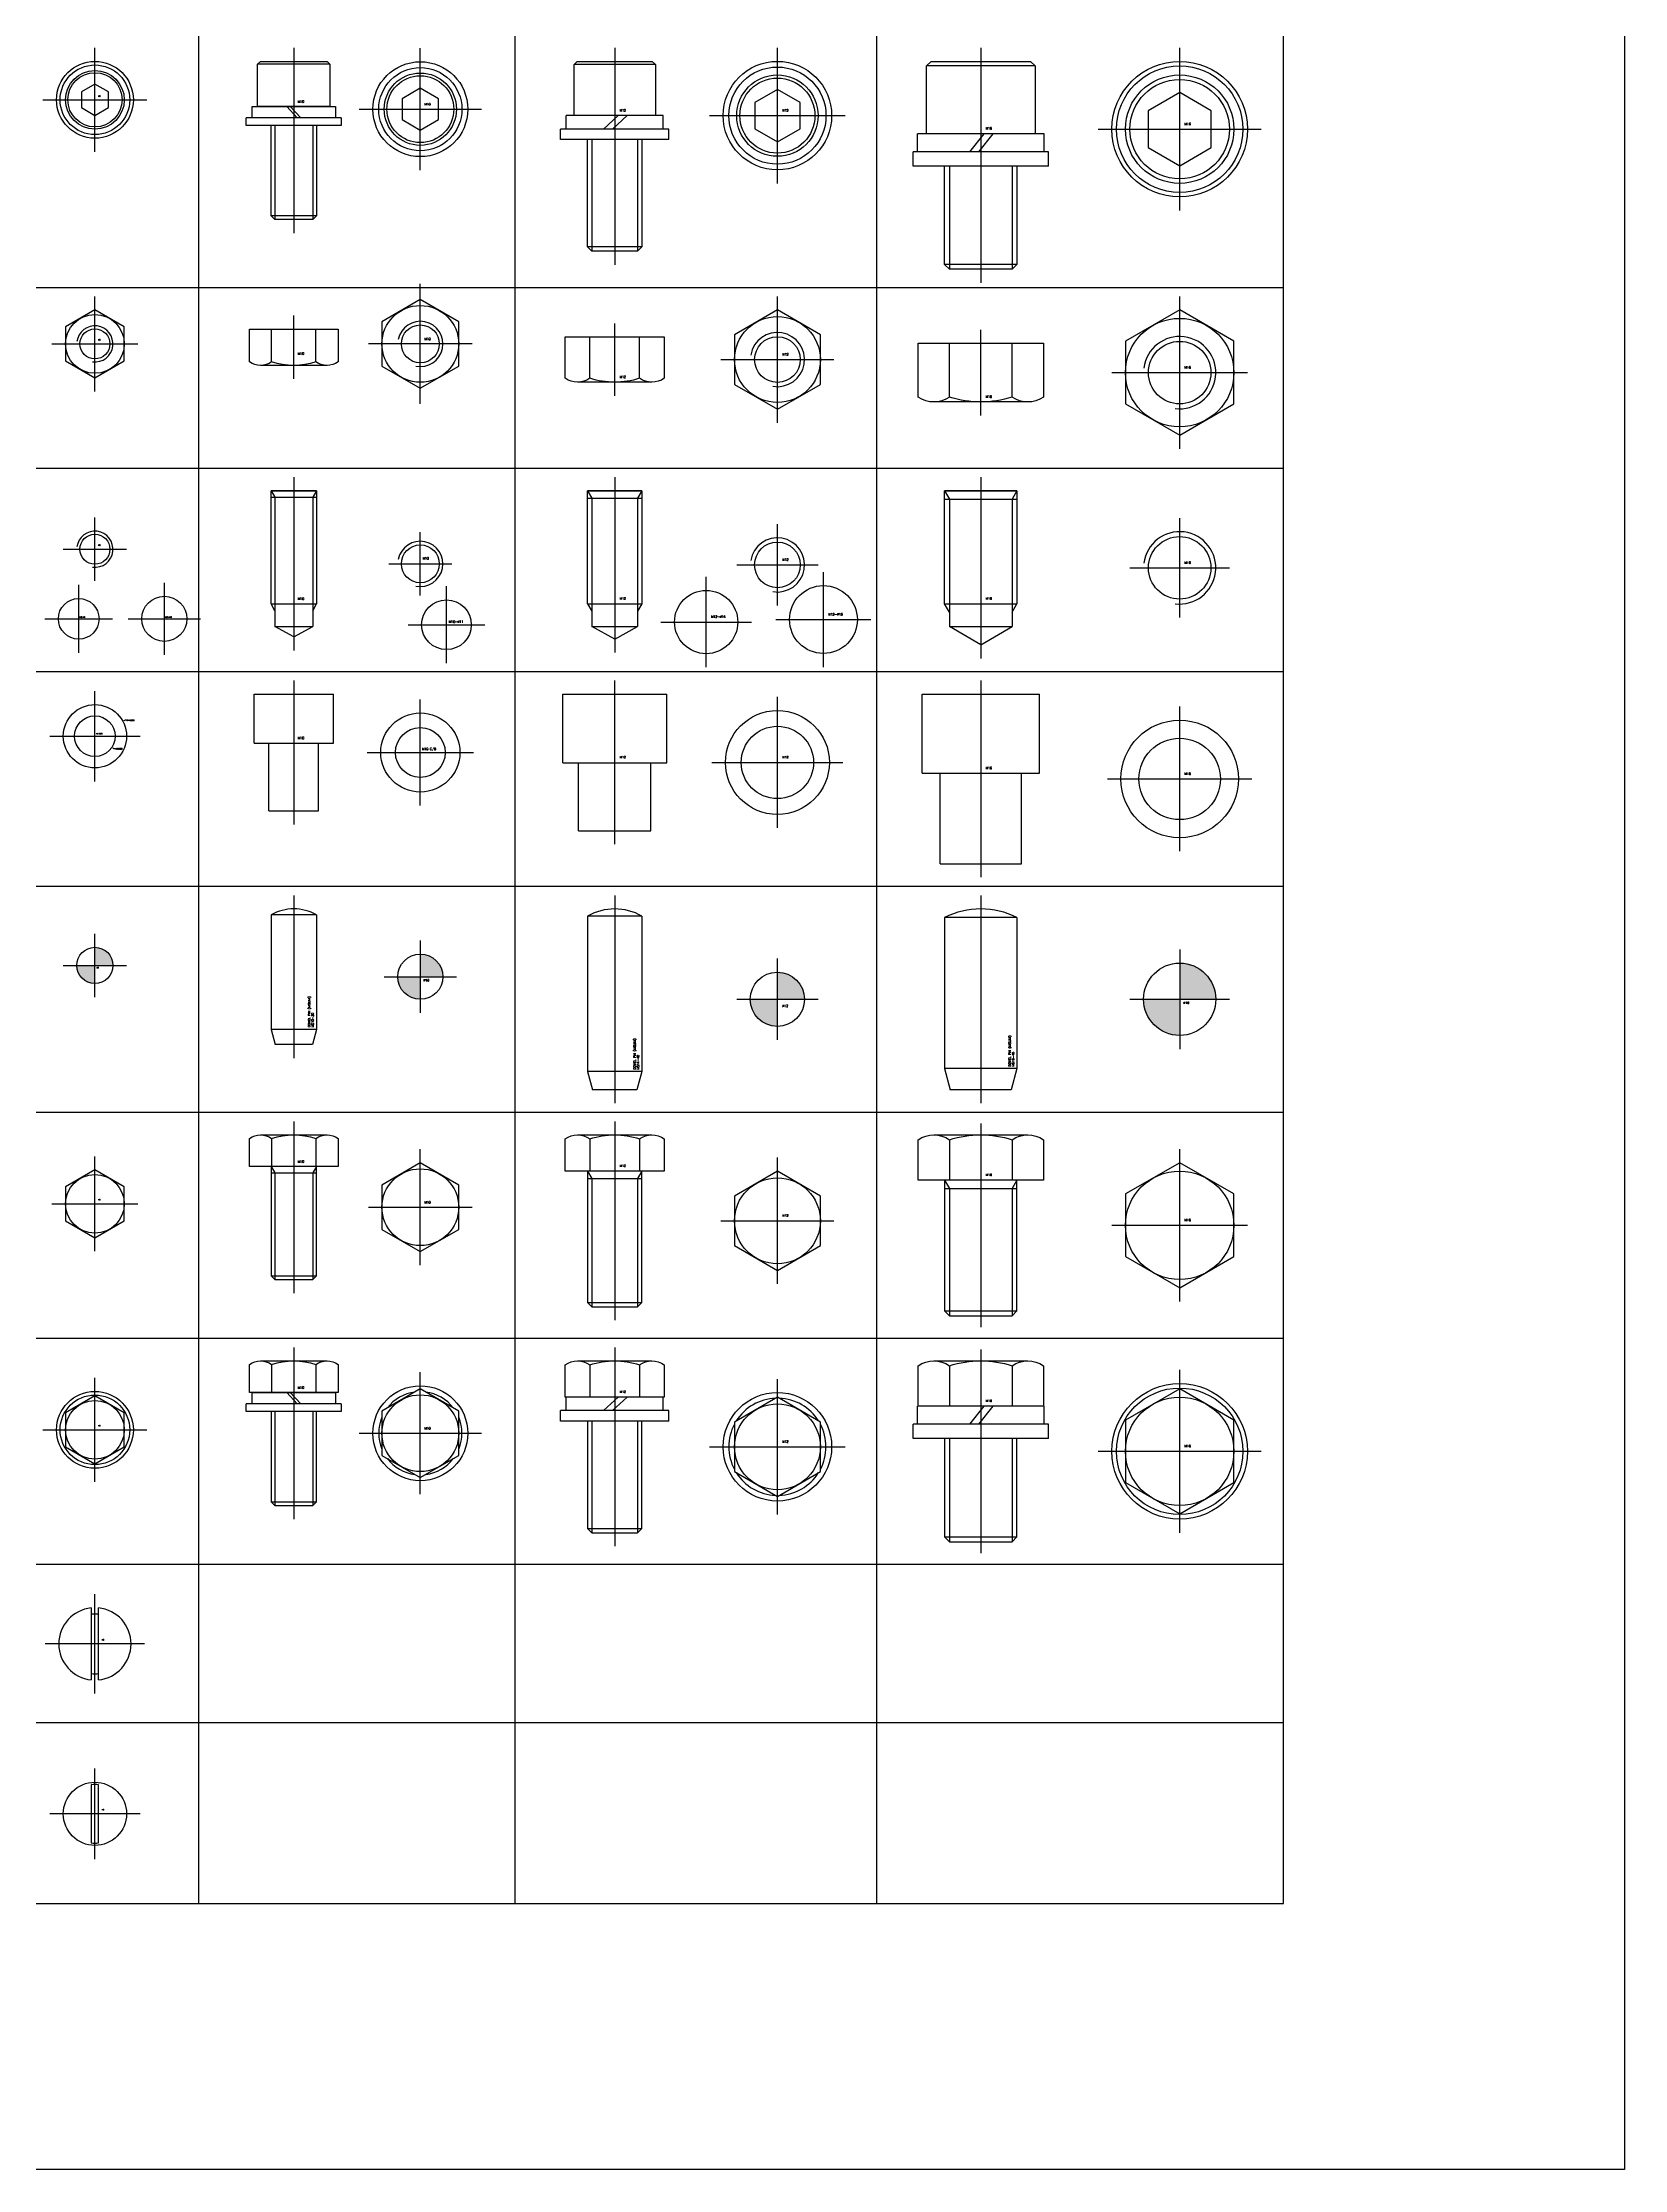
# Model space of a CAD drawing. Header units: millimetres. Extents: x 2498 to 3222, y 4861 to 5803.
# Drawn here: x 2871.9 to 3221.8, y 4861.5 to 5332 of the extents above; entities that cross this region are included whole.
import ezdxf

# ---------------------------------------------------------------- set-up
doc = ezdxf.new("R2010")
doc.units = ezdxf.units.MM
doc.linetypes.add('CENTER', pattern=[50.8, 31.75, -6.35, 6.35, -6.35])
doc.linetypes.add('HIDDEN', pattern=[9.525, 6.35, -3.175])
doc.layers.add('1', color=220, linetype='CENTER')
doc.layers.add('3', color=223, linetype='HIDDEN')
doc.styles.get("Standard").update_dxf_attribs({"font": 'romans.shx', "bigfont": 'whgtxt.shx'})
doc.dimstyles.get("Standard").update_dxf_attribs({"dimtxt": 0.18, "dimasz": 0.18, "dimexe": 0.18, "dimexo": 0.0625, "dimgap": 0.09, "dimtad": 0, "dimtih": 1, "dimtoh": 1, "dimdec": 4, "dimzin": 0, "dimdsep": 46, "dimtxsty": 'Standard', "dimcen": 0.09, "dimadec": 0, "dimazin": 0, "dimtfac": 1, "dimtdec": 4, "dimtofl": 0, "dimtmove": 0, "dimatfit": 3, "dimfxl": 1, "dimtolj": 1, "dimtzin": 0, "dimarcsym": 0})

# ---------------------------------------------------------------- blocks, each defined once
blk = doc.blocks.new('*D34')
at = {"color": 0, "lineweight": -2, "transparency": 16777216}
for p, q in [((2883.3, 5178.54), (2883.57, 5178.54)), ((2883.44, 5178.4), (2883.44, 5178.67)), ((2887.63, 5175.74), (2887.41, 5175.89)), ((2887.9, 5175.74), (2887.63, 5175.74))]:
    blk.add_line(p, q, dxfattribs=at)
at = {"color": 0, "transparency": 16777216}
blk.add_solid([(2887.43, 5175.93), (2887.38, 5175.85), (2887.18, 5176.04)], dxfattribs=at)
at = {"layer": 'Defpoints', "color": 0, "transparency": 16777216}
for p in [(2879.69, 5181.03), (2887.18, 5176.04)]:
    blk.add_point(p, dxfattribs=at)
at = {"color": 0, "transparency": 16777216, "insert": (2888.75, 5175.74), "char_height": 0.27, "attachment_point": 5}
blk.add_mtext('\\A1;∅9.0000', dxfattribs=at)
blk = doc.blocks.new('*D35')
at = {"color": 0, "lineweight": -2, "transparency": 16777216}
for p, q in [((2890.1, 5182.06), (2889.87, 5181.94)), ((2890.37, 5182.06), (2890.1, 5182.06)), ((2883.3, 5178.54), (2883.57, 5178.54)), ((2883.44, 5178.4), (2883.44, 5178.67))]:
    blk.add_line(p, q, dxfattribs=at)
at = {"color": 0, "transparency": 16777216}
blk.add_solid([(2889.84, 5181.98), (2889.89, 5181.9), (2889.63, 5181.81)], dxfattribs=at)
at = {"layer": 'Defpoints', "color": 0, "transparency": 16777216}
for p in [(2889.63, 5181.81), (2877.25, 5175.26)]:
    blk.add_point(p, dxfattribs=at)
at = {"color": 0, "transparency": 16777216, "insert": (2891.32, 5182.06), "char_height": 0.27, "attachment_point": 5}
blk.add_mtext('\\A1;∅14.0000', dxfattribs=at)

msp = doc.modelspace()

# ---------------------------------------------------------------- hatches: boundary and pattern name
h = msp.add_hatch(color=256)
h.paths.add_polyline_path([(2883.43952, 5131.83639), (2883.43952, 5127.83639), (2887.43952, 5127.83639, 0.414213562)])
h.paths.add_polyline_path([(2883.43952, 5127.83639), (2879.43952, 5127.83639, 0.414213562), (2883.43952, 5123.83639)])
h.paths.add_polyline_path([(2883.99869, 5128.35729), (2885.44314, 5128.35729), (2885.44314, 5129.35729), (2883.99869, 5129.35729)], flags=24)
h = msp.add_hatch(color=256)
h.paths.add_polyline_path([(2955.43634, 5130.33639), (2955.43634, 5125.33639), (2960.43634, 5125.33639, 0.414213562)])
h.paths.add_polyline_path([(2955.43634, 5125.33639), (2950.43634, 5125.33639, 0.414213562), (2955.43634, 5120.33639)])
h.paths.add_polyline_path([(2956.1353, 5125.98752), (2957.94085, 5125.98752), (2957.94085, 5127.23752), (2956.1353, 5127.23752)], flags=24)
h = msp.add_hatch(color=256)
h.paths.add_polyline_path([(3034.43952, 5126.33639), (3034.43952, 5120.33639), (3040.43952, 5120.33639, 0.414213562)])
h.paths.add_polyline_path([(3034.43952, 5120.33639), (3028.43952, 5120.33639, 0.414213562), (3034.43952, 5114.33639)])
h.paths.add_polyline_path([(3035.27827, 5121.11774), (3037.44494, 5121.11774), (3037.44494, 5122.61774), (3035.27827, 5122.61774)], flags=24)
h = msp.add_hatch(color=256)
h.paths.add_polyline_path([(3123.43952, 5128.33639), (3123.43952, 5120.33639), (3131.43952, 5120.33639, 0.414213562)])
h.paths.add_polyline_path([(3123.43952, 5120.33639), (3115.43952, 5120.33639, 0.414213562), (3123.43952, 5112.33639)])
h.paths.add_polyline_path([(3124.55786, 5121.3782), (3127.44675, 5121.3782), (3127.44675, 5123.3782), (3124.55786, 5123.3782)], flags=24)

# ---------------------------------------------------------------- linework, layer by layer
at = {"color": 8}
for p, q in [((2906.43952, 4920.33639), (2906.43952, 5497.83639)), ((2976.43952, 4920.33639), (2976.43952, 5497.83639)), ((3056.43952, 4920.33639), (3056.43952, 5497.83639)), ((3146.43952, 4920.33639), (3146.43952, 5497.83639)), ((2586.43952, 5277.83639), (3146.43952, 5277.83639)), ((2586.43952, 5237.83639), (3146.43952, 5237.83639)), ((2586.43952, 5192.83639), (3146.43952, 5192.83639)), ((2586.43952, 5145.33639), (3146.43952, 5145.33639)), ((2586.43952, 5095.33639), (3146.43952, 5095.33639)), ((2586.43952, 5045.33639), (3146.43952, 5045.33639)), ((2586.43952, 4995.33639), (3146.43952, 4995.33639)), ((2586.43952, 4960.33639), (3146.43952, 4960.33639)), ((2586.43952, 4920.33639), (3146.43952, 4920.33639))]:
    msp.add_line(p, q, dxfattribs=at)
for p, q in [((2919.43952, 5327.23639), (2920.03952, 5327.83639)), ((2919.43952, 5317.83639), (2919.43952, 5327.23639)), ((2935.43952, 5327.23639), (2919.43952, 5327.23639)), ((2920.03952, 5327.83639), (2934.83952, 5327.83639)), ((2934.83952, 5327.83639), (2935.43952, 5327.23639)), ((2935.43952, 5327.23639), (2935.43952, 5317.83639)), ((2989.43952, 5327.13639), (2990.13952, 5327.83639)), ((2989.43952, 5315.83639), (2989.43952, 5327.13639)), ((3007.43952, 5327.13639), (2989.43952, 5327.13639)), ((2990.13952, 5327.83639), (3006.73952, 5327.83639)), ((3006.73952, 5327.83639), (3007.43952, 5327.13639)), ((3007.43952, 5327.13639), (3007.43952, 5315.83639)), ((3067.43952, 5326.83639), (3068.43952, 5327.83639)), ((3067.43952, 5311.83639), (3067.43952, 5326.83639)), ((3091.43952, 5326.83639), (3067.43952, 5326.83639)), ((3068.43952, 5327.83639), (3090.43952, 5327.83639)), ((3090.43952, 5327.83639), (3091.43952, 5326.83639)), ((3091.43952, 5326.83639), (3091.43952, 5311.83639)), ((2883.43952, 5322.79839), (2880.43952, 5321.07039)), ((2886.43952, 5321.07039), (2883.43952, 5322.79839)), ((2955.43634, 5321.87266), (2951.43634, 5319.56866)), ((2959.43634, 5319.56866), (2955.43634, 5321.87266)), ((2880.43952, 5321.07039), (2880.43952, 5317.60239)), ((2880.43952, 5317.60239), (2883.43952, 5315.87439)), ((2883.43952, 5315.87439), (2886.43952, 5317.60239)), ((2886.43952, 5317.60239), (2886.43952, 5321.07039)), ((2918.23952, 5317.83639), (2936.63952, 5317.83639)), ((2918.23952, 5315.33639), (2918.23952, 5317.83639)), ((2935.43952, 5317.83639), (2919.43952, 5317.83639)), ((2928.2173, 5315.33639), (2925.88397, 5317.83639)), ((2928.99508, 5315.33639), (2926.66174, 5317.83639)), ((2936.63952, 5317.83639), (2936.63952, 5315.33639)), ((2951.43634, 5319.56866), (2951.43634, 5314.94466)), ((2959.43634, 5314.94466), (2959.43634, 5319.56866)), ((3034.43952, 5321.60639), (3029.43952, 5318.72639)), ((3029.43952, 5318.72639), (3029.43952, 5312.94639)), ((3039.43952, 5318.72639), (3034.43952, 5321.60639)), ((3039.43952, 5312.94639), (3039.43952, 5318.72639)), ((3123.43952, 5320.91439), (3116.43952, 5316.88239)), ((3130.43952, 5316.88239), (3123.43952, 5320.91439)), ((2937.93952, 5315.33639), (2916.93952, 5315.33639)), ((2916.93952, 5313.66972), (2916.93952, 5315.33639)), ((2937.93952, 5313.66972), (2916.93952, 5313.66972)), ((2936.63952, 5315.33639), (2918.23952, 5315.33639)), ((2922.43952, 5293.64829), (2922.43952, 5313.66972)), ((2932.43952, 5313.66972), (2932.43952, 5293.64829)), ((2937.93952, 5315.33639), (2937.93952, 5313.66972)), ((2951.43634, 5314.94466), (2955.43634, 5312.64066)), ((2955.43634, 5312.64066), (2959.43634, 5314.94466)), ((3010.43952, 5312.83639), (2986.43952, 5312.83639)), ((2986.43952, 5310.53639), (2986.43952, 5312.83639)), ((3009.18952, 5315.83639), (2987.68952, 5315.83639)), ((2987.68952, 5312.83639), (2987.68952, 5315.83639)), ((3009.18952, 5312.83639), (2987.68952, 5312.83639)), ((3007.43952, 5315.83639), (2989.43952, 5315.83639)), ((2995.99957, 5312.83639), (2999.19957, 5315.83639)), ((2997.97947, 5312.83639), (3001.17947, 5315.83639)), ((3009.18952, 5312.83639), (3009.18952, 5315.83639)), ((3010.43952, 5310.53639), (3010.43952, 5312.83639)), ((3029.43952, 5312.94639), (3034.43952, 5310.06639)), ((3034.43952, 5310.06639), (3039.43952, 5312.94639)), ((3116.43952, 5316.88239), (3116.43952, 5308.79039)), ((3130.43952, 5308.79039), (3130.43952, 5316.88239)), ((3010.43952, 5310.53639), (2986.43952, 5310.53639)), ((2992.43952, 5286.7836), (2992.43952, 5310.53639)), ((3004.43952, 5310.53639), (3004.43952, 5286.7836)), ((3094.43952, 5307.83639), (3064.43952, 5307.83639)), ((3064.43952, 5304.63639), (3064.43952, 5307.83639)), ((3093.43952, 5311.83639), (3065.43952, 5311.83639)), ((3065.43952, 5307.83639), (3065.43952, 5311.83639)), ((3093.43952, 5307.83639), (3065.43952, 5307.83639)), ((3091.43952, 5311.83639), (3067.43952, 5311.83639)), ((3076.99957, 5307.83639), (3080.19957, 5311.83639)), ((3078.97947, 5307.83639), (3082.17947, 5311.83639)), ((3093.43952, 5307.83639), (3093.43952, 5311.83639)), ((3094.43952, 5304.63639), (3094.43952, 5307.83639)), ((3116.43952, 5308.79039), (3123.43952, 5304.75839)), ((3123.43952, 5304.75839), (3130.43952, 5308.79039)), ((3094.43952, 5304.63639), (3064.43952, 5304.63639)), ((3071.43952, 5282.91892), (3071.43952, 5304.63639)), ((3087.43952, 5304.63639), (3087.43952, 5282.91892)), ((2932.43952, 5293.64829), (2922.43952, 5293.64829)), ((2923.25142, 5292.83639), (2922.43952, 5293.64829)), ((2932.43952, 5293.64829), (2931.62762, 5292.83639)), ((2931.62762, 5292.83639), (2923.25142, 5292.83639)), ((2993.38674, 5285.83639), (2992.43952, 5286.7836)), ((3004.43952, 5286.7836), (2992.43952, 5286.7836)), ((3003.49231, 5285.83639), (2993.38674, 5285.83639)), ((3004.43952, 5286.7836), (3003.49231, 5285.83639)), ((3087.43952, 5282.91892), (3071.43952, 5282.91892)), ((3072.52205, 5281.83639), (3071.43952, 5282.91892)), ((3086.35699, 5281.83639), (3072.52205, 5281.83639)), ((3087.43952, 5282.91892), (3086.35699, 5281.83639)), ((2922.53204, 5261.34003), (2922.53204, 5268.58084)), ((2932.347, 5261.34003), (2932.347, 5268.58084)), ((2992.95469, 5257.71524), (2992.95469, 5266.86673)), ((3003.92435, 5257.71524), (3003.92435, 5266.86673)), ((3072.51132, 5253.55178), (3072.51132, 5265.47998)), ((3086.36773, 5253.55178), (3086.36773, 5265.47998)), ((2934.80074, 5260.58084), (2920.07831, 5260.58084)), ((3006.66676, 5256.86673), (2990.21228, 5256.86673)), ((3089.83183, 5252.47998), (3069.04722, 5252.47998)), ((2922.43952, 5232.83639), (2923.25142, 5231.43014)), ((2932.43952, 5232.83639), (2922.43952, 5232.83639)), ((2922.43952, 5232.83639), (2932.43952, 5232.83639)), ((2932.43952, 5232.83639), (2931.62762, 5231.43014)), ((2992.43952, 5232.83639), (2993.38674, 5231.19576)), ((3004.43952, 5232.83639), (2992.43952, 5232.83639)), ((2992.43952, 5232.83639), (3004.43952, 5232.83639)), ((3004.43952, 5232.83639), (3003.49231, 5231.19576)), ((3071.43952, 5232.83639), (3087.43952, 5232.83639)), ((3087.43952, 5232.83639), (3071.43952, 5232.83639)), ((3071.43952, 5232.83639), (3072.52205, 5230.96139)), ((3087.43952, 5232.83639), (3086.35699, 5230.96139)), ((2922.43952, 5231.43014), (2932.43952, 5231.43014)), ((2923.25142, 5231.43014), (2923.25142, 5202.83639)), ((2931.62762, 5231.43014), (2931.62762, 5202.83639)), ((2992.43952, 5231.19576), (3004.43952, 5231.19576)), ((2993.38674, 5231.19576), (2993.38674, 5202.83639)), ((3003.49231, 5231.19576), (3003.49231, 5202.83639)), ((3071.43952, 5230.96139), (3087.43952, 5230.96139)), ((3072.52205, 5230.96139), (3072.52205, 5202.83639)), ((3086.35699, 5230.96139), (3086.35699, 5202.83639)), ((2922.43952, 5207.83639), (2932.43952, 5207.83639)), ((2992.43952, 5207.83639), (3004.43952, 5207.83639)), ((3071.43952, 5207.83639), (3087.43952, 5207.83639)), ((2923.25142, 5202.83639), (2931.62762, 5202.83639)), ((2927.43952, 5200.50306), (2923.25142, 5202.83639)), ((2927.43952, 5200.50306), (2931.62762, 5202.83639)), ((2993.38674, 5202.83639), (3003.49231, 5202.83639)), ((2998.43952, 5200.03639), (2993.38674, 5202.83639)), ((2998.43952, 5200.03639), (3003.49231, 5202.83639)), ((3072.52205, 5202.83639), (3086.35699, 5202.83639)), ((3079.43952, 5198.74137), (3072.52205, 5202.83639)), ((3079.43952, 5198.74137), (3086.35699, 5202.83639)), ((2918.68952, 5187.83639), (2936.18952, 5187.83639)), ((2918.68952, 5177.03639), (2918.68952, 5187.83639)), ((2936.18952, 5177.03639), (2936.18952, 5187.83639)), ((2986.93952, 5187.83639), (3009.93952, 5187.83639)), ((2986.93952, 5172.63639), (2986.93952, 5187.83639)), ((3009.93952, 5172.63639), (3009.93952, 5187.83639)), ((3066.43952, 5187.83639), (3092.43952, 5187.83639)), ((3066.43952, 5170.33639), (3066.43952, 5187.83639)), ((3092.43952, 5170.33639), (3092.43952, 5187.83639)), ((2918.68952, 5177.03639), (2936.18952, 5177.03639)), ((2921.93952, 5162.03639), (2921.93952, 5177.03639)), ((2932.93952, 5162.03639), (2932.93952, 5177.03639)), ((2986.93952, 5172.63639), (3009.93952, 5172.63639)), ((2990.43952, 5157.63639), (2990.43952, 5172.63639)), ((3006.43952, 5157.63639), (3006.43952, 5172.63639)), ((3066.43952, 5170.33639), (3092.43952, 5170.33639)), ((3070.43952, 5150.33639), (3070.43952, 5170.33639)), ((3088.43952, 5150.33639), (3088.43952, 5170.33639)), ((2921.93952, 5162.03639), (2932.93952, 5162.03639)), ((2990.43952, 5157.63639), (3006.43952, 5157.63639)), ((3070.43952, 5150.33639), (3088.43952, 5150.33639)), ((2922.43952, 5138.99664), (2922.43952, 5113.66972)), ((2932.43952, 5138.99664), (2922.43952, 5138.99664)), ((2932.43952, 5138.99664), (2932.43952, 5113.66972)), ((2992.43952, 5138.72869), (2992.43952, 5104.33639)), ((3004.43952, 5138.72869), (2992.43952, 5138.72869)), ((3004.43952, 5138.72869), (3004.43952, 5104.33639)), ((3087.43952, 5138.46075), (3071.43952, 5138.46075)), ((3071.43952, 5138.46075), (3071.43952, 5105.00306)), ((3087.43952, 5138.46075), (3087.43952, 5105.00306)), ((2932.43952, 5113.66972), (2922.43952, 5113.66972)), ((2922.43952, 5113.66972), (2923.33269, 5110.33639)), ((2931.54636, 5110.33639), (2923.33269, 5110.33639)), ((2932.43952, 5113.66972), (2931.54636, 5110.33639)), ((2992.43952, 5104.33639), (2993.51132, 5100.33639)), ((3004.43952, 5104.33639), (2992.43952, 5104.33639)), ((3004.43952, 5104.33639), (3003.36773, 5100.33639)), ((3087.43952, 5105.00306), (3071.43952, 5105.00306)), ((3071.43952, 5105.00306), (3072.68995, 5100.33639)), ((3087.43952, 5105.00306), (3086.18909, 5100.33639)), ((3003.36773, 5100.33639), (2993.51132, 5100.33639)), ((3086.18909, 5100.33639), (3072.68995, 5100.33639)), ((2920.07831, 5090.33639), (2934.80074, 5090.33639)), ((2922.53204, 5089.5772), (2922.53204, 5083.33639)), ((2932.347, 5089.5772), (2932.347, 5083.33639)), ((2990.21228, 5090.33639), (3006.66676, 5090.33639)), ((2992.95469, 5089.48788), (2992.95469, 5082.33639)), ((3003.92435, 5089.48788), (3003.92435, 5082.33639)), ((3069.04722, 5090.33639), (3089.83183, 5090.33639)), ((3072.51132, 5089.26459), (3072.51132, 5080.33639)), ((3086.36773, 5089.26459), (3086.36773, 5080.33639)), ((2922.43952, 5083.33639), (2922.43952, 5059.14829)), ((2922.43952, 5081.93014), (2932.43952, 5081.93014)), ((2932.43952, 5059.14829), (2932.43952, 5083.33639)), ((2992.43952, 5082.33639), (2992.43952, 5053.2836)), ((3004.43952, 5053.2836), (3004.43952, 5082.33639)), ((2992.43952, 5080.69576), (3004.43952, 5080.69576)), ((3071.43952, 5080.33639), (3071.43952, 5051.41892)), ((3071.43952, 5078.46139), (3087.43952, 5078.46139)), ((3087.43952, 5051.41892), (3087.43952, 5080.33639)), ((2922.43952, 5059.14829), (2923.25142, 5058.33639)), ((2922.43952, 5059.14829), (2932.43952, 5059.14829)), ((2923.25142, 5058.33639), (2931.62762, 5058.33639)), ((2931.62762, 5058.33639), (2932.43952, 5059.14829)), ((2992.43952, 5053.2836), (2993.38674, 5052.33639)), ((2992.43952, 5053.2836), (3004.43952, 5053.2836)), ((2993.38674, 5052.33639), (3003.49231, 5052.33639)), ((3003.49231, 5052.33639), (3004.43952, 5053.2836)), ((3071.43952, 5051.41892), (3072.52205, 5050.33639)), ((3071.43952, 5051.41892), (3087.43952, 5051.41892)), ((3072.52205, 5050.33639), (3086.35699, 5050.33639)), ((3086.35699, 5050.33639), (3087.43952, 5051.41892)), ((2920.07831, 5040.33639), (2934.80074, 5040.33639)), ((2922.53204, 5039.5772), (2922.53204, 5033.33639)), ((2932.347, 5039.5772), (2932.347, 5033.33639)), ((2990.21228, 5040.33639), (3006.66676, 5040.33639)), ((3069.04722, 5040.33639), (3089.83183, 5040.33639)), ((2992.95469, 5039.48788), (2992.95469, 5032.33639)), ((3003.92435, 5039.48788), (3003.92435, 5032.33639)), ((3072.51132, 5039.26459), (3072.51132, 5030.33639)), ((3086.36773, 5039.26459), (3086.36773, 5030.33639)), ((2937.93952, 5030.83639), (2916.93952, 5030.83639)), ((2916.93952, 5029.16972), (2916.93952, 5030.83639)), ((2918.23952, 5033.33639), (2936.63952, 5033.33639)), ((2918.23952, 5030.83639), (2918.23952, 5033.33639)), ((2936.63952, 5030.83639), (2918.23952, 5030.83639)), ((2928.2173, 5030.83639), (2925.88397, 5033.33639)), ((2928.99508, 5030.83639), (2926.66174, 5033.33639)), ((2936.63952, 5033.33639), (2936.63952, 5030.83639)), ((2937.93952, 5030.83639), (2937.93952, 5029.16972)), ((3009.18952, 5032.33639), (2987.68952, 5032.33639)), ((2987.68952, 5029.33639), (2987.68952, 5032.33639)), ((2995.99957, 5029.33639), (2999.19957, 5032.33639)), ((2997.97947, 5029.33639), (3001.17947, 5032.33639)), ((3009.18952, 5029.33639), (3009.18952, 5032.33639)), ((3093.43952, 5030.33639), (3065.43952, 5030.33639)), ((3065.43952, 5026.33639), (3065.43952, 5030.33639)), ((3076.99957, 5026.33639), (3080.19957, 5030.33639)), ((3078.97947, 5026.33639), (3082.17947, 5030.33639)), ((3093.43952, 5026.33639), (3093.43952, 5030.33639)), ((2937.93952, 5029.16972), (2916.93952, 5029.16972)), ((2922.43952, 5029.16972), (2922.43952, 5009.14829)), ((2932.43952, 5009.14829), (2932.43952, 5029.16972)), ((3010.43952, 5029.33639), (2986.43952, 5029.33639)), ((2986.43952, 5027.03639), (2986.43952, 5029.33639)), ((3010.43952, 5027.03639), (2986.43952, 5027.03639)), ((3009.18952, 5029.33639), (2987.68952, 5029.33639)), ((2992.43952, 5027.03639), (2992.43952, 5003.2836)), ((3004.43952, 5003.2836), (3004.43952, 5027.03639)), ((3010.43952, 5027.03639), (3010.43952, 5029.33639)), ((3094.43952, 5026.33639), (3064.43952, 5026.33639)), ((3064.43952, 5023.13639), (3064.43952, 5026.33639)), ((3093.43952, 5026.33639), (3065.43952, 5026.33639)), ((3094.43952, 5023.13639), (3094.43952, 5026.33639)), ((3094.43952, 5023.13639), (3064.43952, 5023.13639)), ((3071.43952, 5023.13639), (3071.43952, 5001.41892)), ((3087.43952, 5001.41892), (3087.43952, 5023.13639)), ((2922.43952, 5009.14829), (2923.25142, 5008.33639)), ((2922.43952, 5009.14829), (2932.43952, 5009.14829)), ((2923.25142, 5008.33639), (2931.62762, 5008.33639)), ((2931.62762, 5008.33639), (2932.43952, 5009.14829)), ((2992.43952, 5003.2836), (2993.38674, 5002.33639)), ((2992.43952, 5003.2836), (3004.43952, 5003.2836)), ((2993.38674, 5002.33639), (3003.49231, 5002.33639)), ((3003.49231, 5002.33639), (3004.43952, 5003.2836)), ((3071.43952, 5001.41892), (3087.43952, 5001.41892)), ((3071.43952, 5001.41892), (3072.52205, 5000.33639)), ((3072.52205, 5000.33639), (3086.35699, 5000.33639)), ((3086.35699, 5000.33639), (3087.43952, 5001.41892)), ((2882.63952, 4985.69346), (2882.63952, 4969.77367)), ((2884.23952, 4969.77367), (2884.23952, 4985.69346)), ((2882.63952, 4946.5819), (2882.63952, 4933.6955)), ((2884.23952, 4933.6955), (2884.23952, 4946.5819))]:
    msp.add_line(p, q)
msp.add_lwpolyline([(2498.09085, 5745.87219), (3221.84988, 5745.87219), (3221.84988, 4861.46197), (2498.09085, 4861.46197)], close=True)
for points in [[(2963.93634, 5260.42336), (2963.93634, 5270.23831), (2955.43634, 5275.14579), (2946.93634, 5270.23831), (2946.93634, 5260.42336), (2955.43634, 5255.51588), (2963.93634, 5260.42336)], [(2889.93952, 5261.57806), (2889.93952, 5269.08361), (2883.43952, 5272.83639), (2876.93952, 5269.08361), (2876.93952, 5261.57806), (2883.43952, 5257.82528), (2889.93952, 5261.57806)], [(3043.93952, 5256.38191), (3043.93952, 5267.35156), (3034.43952, 5272.83639), (3024.93952, 5267.35156), (3024.93952, 5256.38191), (3034.43952, 5250.89708), (3043.93952, 5256.38191)], [(3135.43952, 5252.05178), (3135.43952, 5265.90819), (3123.43952, 5272.83639), (3111.43952, 5265.90819), (3111.43952, 5252.05178), (3123.43952, 5245.12358), (3135.43952, 5252.05178)], [(3135.43952, 5252.05178), (3135.43952, 5265.90819), (3123.43952, 5272.83639), (3111.43952, 5265.90819), (3111.43952, 5252.05178), (3123.43952, 5245.12358), (3135.43952, 5252.05178)], [(2889.93952, 5071.33361), (2889.93952, 5078.83917), (2883.43952, 5082.59194), (2876.93952, 5078.83917), (2876.93952, 5071.33361), (2883.43952, 5067.58084), (2889.93952, 5071.33361)], [(2963.93634, 5069.42891), (2963.93634, 5079.24387), (2955.43634, 5084.15134), (2946.93634, 5079.24387), (2946.93634, 5069.42891), (2955.43634, 5064.52143), (2963.93634, 5069.42891)], [(3043.93952, 5065.85156), (3043.93952, 5076.82122), (3034.43952, 5082.30604), (3024.93952, 5076.82122), (3024.93952, 5065.85156), (3034.43952, 5060.36673), (3043.93952, 5065.85156)], [(3135.43952, 5063.40819), (3135.43952, 5077.26459), (3123.43952, 5084.1928), (3111.43952, 5077.26459), (3111.43952, 5063.40819), (3123.43952, 5056.47998), (3135.43952, 5063.40819)], [(2889.93952, 5021.33361), (2889.93952, 5028.83917), (2883.43952, 5032.59194), (2876.93952, 5028.83917), (2876.93952, 5021.33361), (2883.43952, 5017.58084), (2889.93952, 5021.33361)], [(2963.93634, 5019.42891), (2963.93634, 5029.24387), (2955.43634, 5034.15134), (2946.93634, 5029.24387), (2946.93634, 5019.42891), (2955.43634, 5014.52143), (2963.93634, 5019.42891)], [(3043.93952, 5015.85156), (3043.93952, 5026.82122), (3034.43952, 5032.30604), (3024.93952, 5026.82122), (3024.93952, 5015.85156), (3034.43952, 5010.36673), (3043.93952, 5015.85156)], [(3135.43952, 5013.40819), (3135.43952, 5027.26459), (3123.43952, 5034.1928), (3111.43952, 5027.26459), (3111.43952, 5013.40819), (3123.43952, 5006.47998), (3135.43952, 5013.40819)]]:
    msp.add_lwpolyline(points)
for points in [[(2937.25448, 5268.58084), (2937.25448, 5261.34003, -0.309401076), (2932.347, 5261.34003, -0.154700538), (2922.53204, 5261.34003, -0.309401076), (2917.62457, 5261.34003), (2917.62457, 5268.58084), (2937.25448, 5268.58084)], [(3009.40918, 5266.86673), (3009.40918, 5257.71524, -0.309401076), (3003.92435, 5257.71524, -0.154700538), (2992.95469, 5257.71524, -0.309401076), (2987.46987, 5257.71524), (2987.46987, 5266.86673), (3009.40918, 5266.86673)], [(3093.29593, 5265.47998), (3093.29593, 5253.55178, -0.309401076), (3086.36773, 5253.55178, -0.154700538), (3072.51132, 5253.55178, -0.309401076), (3065.58312, 5253.55178), (3065.58312, 5265.47998), (3093.29593, 5265.47998)], [(2917.62457, 5083.33639), (2917.62457, 5089.5772, -0.309401076), (2922.53204, 5089.5772, -0.154700538), (2932.347, 5089.5772, -0.309401076), (2937.25448, 5089.5772), (2937.25448, 5083.33639), (2917.62457, 5083.33639)], [(2987.46987, 5082.33639), (2987.46987, 5089.48788, -0.309401076), (2992.95469, 5089.48788, -0.154700538), (3003.92435, 5089.48788, -0.309401076), (3009.40918, 5089.48788), (3009.40918, 5082.33639), (2987.46987, 5082.33639)], [(3065.58312, 5080.33639), (3065.58312, 5089.26459, -0.309401076), (3072.51132, 5089.26459, -0.154700538), (3086.36773, 5089.26459, -0.309401076), (3093.29593, 5089.26459), (3093.29593, 5080.33639), (3065.58312, 5080.33639)], [(2917.62457, 5033.33639), (2917.62457, 5039.5772, -0.309401076), (2922.53204, 5039.5772, -0.154700538), (2932.347, 5039.5772, -0.309401076), (2937.25448, 5039.5772), (2937.25448, 5033.33639), (2917.62457, 5033.33639)], [(2987.46987, 5032.33639), (2987.46987, 5039.48788, -0.309401076), (2992.95469, 5039.48788, -0.154700538), (3003.92435, 5039.48788, -0.309401076), (3009.40918, 5039.48788), (3009.40918, 5032.33639), (2987.46987, 5032.33639)], [(3065.58312, 5030.33639), (3065.58312, 5039.26459, -0.309401076), (3072.51132, 5039.26459, -0.154700538), (3086.36773, 5039.26459, -0.309401076), (3093.29593, 5039.26459), (3093.29593, 5030.33639), (3065.58312, 5030.33639)]]:
    msp.add_lwpolyline(points, format="xyb")
for centre, radius in [((2883.43952, 5319.33639), 8.5), ((2883.43952, 5319.33639), 7.7), ((2955.43634, 5317.25666), 10.5), ((3034.43952, 5315.83639), 12), ((3034.43952, 5315.83639), 10.75), ((3123.43952, 5312.83639), 15), ((3123.43952, 5312.83639), 14), ((2883.43952, 5319.33639), 6.5), ((2883.43952, 5319.33639), 6), ((2955.43634, 5317.25666), 9.2), ((2955.43634, 5317.25666), 8), ((2955.43634, 5317.25666), 7.4), ((3034.43952, 5315.83639), 9), ((3034.43952, 5315.83639), 8.3), ((3123.43952, 5312.83639), 12), ((3123.43952, 5312.83639), 11), ((2883.43952, 5265.33084), 6.5), ((2955.43634, 5265.33084), 8.5), ((3034.43952, 5261.86673), 9.5), ((3123.43952, 5258.97998), 12), ((3123.43952, 5258.97998), 12), ((2883.43952, 5265.33084), 3.32342), ((2955.43634, 5265.33084), 4.1881), ((3034.43952, 5261.86673), 5.05278), ((3123.43952, 5258.97998), 6.91747), ((3123.43952, 5258.97998), 6.91747), ((2883.43952, 5219.90306), 3.32342), ((2955.43634, 5216.66972), 4.1881), ((3034.43952, 5216.43639), 5.05278), ((3123.43952, 5215.78888), 6.91747), ((2879.85585, 5204.51029), 4.5), ((2898.80212, 5204.50829), 5), ((3018.67497, 5203.7998), 7), ((3044.62423, 5204.35276), 7.5), ((2961.21812, 5203.20259), 5.5), ((2883.43952, 5178.53639), 7), ((2883.43952, 5178.53639), 4.5), ((2955.43634, 5174.93639), 8.75), ((3034.43952, 5172.73639), 11.5), ((3034.43952, 5172.73639), 8), ((3123.43952, 5169.08639), 13), ((2955.43634, 5174.93639), 5.5), ((3123.43952, 5169.08639), 9), ((2883.43952, 5127.83639), 4), ((2955.43634, 5125.33639), 5), ((3034.43952, 5120.33639), 6), ((3123.43952, 5120.33639), 8), ((2955.43634, 5074.33639), 8.5), ((3123.43952, 5070.33639), 12), ((2883.43952, 5075.08639), 6.5), ((3034.43952, 5071.33639), 9.5), ((2955.43634, 5024.33639), 10.5), ((3123.43952, 5020.33639), 15), ((2883.43952, 5025.08639), 8.5), ((2883.43952, 5025.08639), 7.7), ((2883.43952, 5025.08639), 6.5), ((2955.43634, 5024.33639), 8.5), ((3034.43952, 5021.33639), 12), ((3034.43952, 5021.33639), 9.5), ((3123.43952, 5020.33639), 14), ((3123.43952, 5020.33639), 12), ((2883.43952, 4940.1387), 7)]:
    msp.add_circle(centre, radius)
for centre, radius, start, end in [((2927.43952, 5130.33639), 10, 60, 120), ((2998.43952, 5128.33639), 12, 60, 120), ((3079.43952, 5122.33776), 17.99863, 63.6100297, 116.3899703), ((2955.43634, 5024.33639), 9.2, 97.5050178, 142.4949822), ((2955.43634, 5024.33639), 9.2, 37.5050178, 82.4949822), ((3034.43952, 5021.33639), 10.75, 92.0945272, 147.9054728), ((3034.43952, 5021.33639), 10.75, 32.0945272, 87.9054728), ((2955.43634, 5024.33639), 9.2, 157.5050178, 202.4949822), ((2955.43634, 5024.33639), 9.2, 337.5050178, 22.4949822), ((3034.43952, 5021.33639), 10.75, 152.0945272, 207.9054728), ((3034.43952, 5021.33639), 10.75, 332.0945272, 27.9054728), ((2955.43634, 5024.33639), 9.2, 217.5050178, 262.4949822), ((2955.43634, 5024.33639), 9.2, 277.5050178, 322.4949822), ((3034.43952, 5021.33639), 10.75, 212.0945272, 267.9054728), ((3034.43952, 5021.33639), 10.75, 272.0945272, 327.9054728), ((2883.43952, 4977.73356), 8, 95.7391705, 264.2608295), ((2883.43952, 4977.73356), 6.6, 83.0379373, 96.9620627), ((2883.43952, 4977.73356), 8, 275.7391705, 84.2608295), ((2883.43952, 4977.73356), 6.6, 263.0379373, 276.9620627), ((2883.43952, 4940.1387), 6.49268, 82.9222707, 97.0777293), ((2883.43952, 4940.1387), 6.49268, 262.9222707, 277.0777293)]:
    msp.add_arc(centre, radius, start, end)
at = {"layer": '1', "ltscale": 6}
for p, q in [((2883.43952, 5307.83639), (2883.43952, 5330.83639)), ((2871.93952, 5319.33639), (2894.93952, 5319.33639)), ((2883.43952, 5254.82528), (2883.43952, 5275.83639)), ((2955.43634, 5252.05178), (2955.43634, 5278.60989)), ((2873.93952, 5265.33084), (2892.93952, 5265.33084)), ((2966.93634, 5265.33084), (2943.93634, 5265.33084)), ((2927.43952, 5190.83639), (2927.43952, 5159.03639)), ((2883.43952, 5168.53639), (2883.43952, 5188.53639)), ((2955.43634, 5163.18639), (2955.43634, 5186.68639)), ((2873.43952, 5178.53639), (2893.43952, 5178.53639)), ((2943.68634, 5174.93639), (2967.18634, 5174.93639)), ((2883.43952, 5064.58084), (2883.43952, 5085.59194)), ((2873.93952, 5075.08639), (2892.93952, 5075.08639)), ((2883.43952, 5013.58639), (2883.43952, 5036.58639)), ((2871.93952, 5025.08639), (2894.93952, 5025.08639)), ((2883.43952, 4966.73356), (2883.43952, 4988.73356)), ((2894.43952, 4977.73356), (2872.43952, 4977.73356)), ((2883.43952, 4930.1387), (2883.43952, 4950.1387)), ((2893.43952, 4940.1387), (2873.43952, 4940.1387))]:
    msp.add_line(p, q, dxfattribs=at)
at = {"layer": '1', "ltscale": 7}
for p, q in [((2927.43952, 5330.83639), (2927.43952, 5289.83639)), ((2955.43634, 5303.75666), (2955.43634, 5330.75666)), ((2941.93634, 5317.25666), (2968.93634, 5317.25666)), ((3034.43952, 5247.89708), (3034.43952, 5275.83639)), ((2998.43952, 5253.86673), (2998.43952, 5269.86673)), ((3079.43952, 5249.47998), (3079.43952, 5268.47998)), ((3021.93952, 5261.86673), (3046.93952, 5261.86673)), ((2998.43952, 5235.83639), (2998.43952, 5197.03639)), ((3079.43952, 5235.83639), (3079.43952, 5195.74137)), ((3034.43952, 5207.43639), (3034.43952, 5225.43639)), ((3123.43952, 5204.78888), (3123.43952, 5226.78888)), ((3018.67497, 5193.7998), (3018.67497, 5213.7998)), ((3025.43952, 5216.43639), (3043.43952, 5216.43639)), ((3044.62423, 5193.85276), (3044.62423, 5214.85276)), ((3112.43952, 5215.78888), (3134.43952, 5215.78888)), ((3034.12423, 5204.35276), (3055.12423, 5204.35276)), ((3008.67497, 5203.7998), (3028.67497, 5203.7998)), ((2998.43952, 5154.63639), (2998.43952, 5190.83639)), ((2998.43952, 5143.33639), (2998.43952, 5097.33639)), ((3079.43952, 5143.33639), (3079.43952, 5097.33639)), ((3034.43952, 5111.33639), (3034.43952, 5129.33639)), ((3123.43952, 5131.33639), (3123.43952, 5109.33639)), ((3025.43952, 5120.33639), (3043.43952, 5120.33639)), ((3112.43952, 5120.33639), (3134.43952, 5120.33639)), ((2927.43952, 5093.33639), (2927.43952, 5055.33639)), ((2998.43952, 5093.33639), (2998.43952, 5049.33639)), ((2955.43634, 5061.52143), (2955.43634, 5087.15134)), ((3034.43952, 5057.36673), (3034.43952, 5085.30604)), ((2943.93634, 5074.33639), (2966.93634, 5074.33639)), ((3021.93952, 5071.33639), (3046.93952, 5071.33639)), ((2927.43952, 5043.33639), (2927.43952, 5005.33639)), ((2998.43952, 5043.33639), (2998.43952, 4999.33639)), ((2955.43634, 5010.83639), (2955.43634, 5037.83639)), ((2941.93634, 5024.33639), (2968.93634, 5024.33639))]:
    msp.add_line(p, q, dxfattribs=at)
at = {"layer": '1', "ltscale": 8}
for p, q in [((2998.43952, 5330.83639), (2998.43952, 5282.83639)), ((3034.43952, 5300.83639), (3034.43952, 5330.83639)), ((3019.43952, 5315.83639), (3049.43952, 5315.83639)), ((3034.43952, 5158.23639), (3034.43952, 5187.23639)), ((3019.93952, 5172.73639), (3048.93952, 5172.73639)), ((3034.43952, 5006.33639), (3034.43952, 5036.33639)), ((3019.43952, 5021.33639), (3049.43952, 5021.33639))]:
    msp.add_line(p, q, dxfattribs=at)
at = {"layer": '1', "ltscale": 10}
for p, q in [((3079.43952, 5330.83639), (3079.43952, 5278.83639)), ((3123.43952, 5294.83639), (3123.43952, 5330.83639)), ((3105.43952, 5312.83639), (3141.43952, 5312.83639)), ((3079.43952, 5190.83639), (3079.43952, 5147.33639)), ((3079.43952, 5092.83639), (3079.43952, 5047.83639)), ((3123.43952, 5053.47998), (3123.43952, 5087.1928)), ((3108.43952, 5070.33639), (3138.43952, 5070.33639)), ((3079.43952, 5042.83639), (3079.43952, 4997.83639)), ((3123.43952, 5002.33639), (3123.43952, 5038.33639)), ((3105.43952, 5020.33639), (3141.43952, 5020.33639))]:
    msp.add_line(p, q, dxfattribs=at)
at = {"layer": '1', "linetype": 'ByBlock'}
for p, q in [((2923.25142, 5313.66972), (2923.25142, 5292.83639)), ((2931.62762, 5313.66972), (2931.62762, 5292.83639)), ((2993.38674, 5310.53639), (2993.38674, 5285.83639)), ((3003.49231, 5310.53639), (3003.49231, 5285.83639)), ((3072.52205, 5304.63639), (3072.52205, 5281.83639)), ((3086.35699, 5304.63639), (3086.35699, 5281.83639)), ((2922.43952, 5207.83639), (2922.43952, 5232.83639)), ((2932.43952, 5232.83639), (2932.43952, 5207.83639)), ((2992.43952, 5207.83639), (2992.43952, 5232.83639)), ((3004.43952, 5232.83639), (3004.43952, 5207.83639)), ((3071.43952, 5207.83639), (3071.43952, 5232.83639)), ((3087.43952, 5232.83639), (3087.43952, 5207.83639)), ((2923.25142, 5206.27384), (2922.43952, 5207.83639)), ((2931.62762, 5206.27384), (2932.43952, 5207.83639)), ((2992.43952, 5207.83639), (2993.38674, 5206.19576)), ((3004.43952, 5207.83639), (3003.49231, 5206.19576)), ((3072.52205, 5205.96139), (3071.43952, 5207.83639)), ((3086.35699, 5205.96139), (3087.43952, 5207.83639)), ((2922.43952, 5083.33639), (2923.25142, 5081.93014)), ((2923.25142, 5081.93014), (2923.25142, 5058.33639)), ((2932.43952, 5083.33639), (2931.62762, 5081.93014)), ((2931.62762, 5081.93014), (2931.62762, 5058.33639)), ((2992.43952, 5082.33639), (2993.38674, 5080.69576)), ((3004.43952, 5082.33639), (3003.49231, 5080.69576)), ((2993.38674, 5080.69576), (2993.38674, 5052.33639)), ((3003.49231, 5080.69576), (3003.49231, 5052.33639)), ((3071.43952, 5080.33639), (3072.52205, 5078.46139)), ((3072.52205, 5078.46139), (3072.52205, 5050.33639)), ((3087.43952, 5080.33639), (3086.35699, 5078.46139)), ((3086.35699, 5078.46139), (3086.35699, 5050.33639)), ((2923.25142, 5029.16972), (2923.25142, 5008.33639)), ((2931.62762, 5029.16972), (2931.62762, 5008.33639)), ((2993.38674, 5027.03639), (2993.38674, 5002.33639)), ((3003.49231, 5027.03639), (3003.49231, 5002.33639)), ((3072.52205, 5023.13639), (3072.52205, 5000.33639)), ((3086.35699, 5023.13639), (3086.35699, 5000.33639))]:
    msp.add_line(p, q, dxfattribs=at)
at = {"layer": '1', "ltscale": 9}
for p, q in [((3123.43952, 5242.12358), (3123.43952, 5275.83639)), ((3123.43952, 5242.12358), (3123.43952, 5275.83639)), ((3108.43952, 5258.97998), (3138.43952, 5258.97998)), ((3108.43952, 5258.97998), (3138.43952, 5258.97998)), ((3123.43952, 5153.08639), (3123.43952, 5185.08639)), ((3107.43952, 5169.08639), (3139.43952, 5169.08639))]:
    msp.add_line(p, q, dxfattribs=at)
at = {"layer": '1', "ltscale": 4}
for p, q in [((2927.43952, 5257.58084), (2927.43952, 5271.58084)), ((2927.43952, 5235.83639), (2927.43952, 5197.50306)), ((2883.43952, 5212.90306), (2883.43952, 5226.90306)), ((2955.43634, 5209.66972), (2955.43634, 5223.66972)), ((2876.43952, 5219.90306), (2890.43952, 5219.90306)), ((2948.43634, 5216.66972), (2962.43634, 5216.66972)), ((2927.43952, 5143.33639), (2927.43952, 5107.33639)), ((2883.43952, 5120.83639), (2883.43952, 5134.83639)), ((2955.43634, 5133.33639), (2955.43634, 5117.33639)), ((2876.43952, 5127.83639), (2890.43952, 5127.83639)), ((2947.43634, 5125.33639), (2963.43634, 5125.33639))]:
    msp.add_line(p, q, dxfattribs=at)
at = {"layer": '1', "ltscale": 5}
for p, q in [((2879.85585, 5197.01029), (2879.85585, 5212.01029)), ((2898.80212, 5196.50829), (2898.80212, 5212.50829)), ((2961.21812, 5194.70259), (2961.21812, 5211.70259)), ((2872.35585, 5204.51029), (2887.35585, 5204.51029)), ((2890.80212, 5204.50829), (2906.80212, 5204.50829)), ((2952.71812, 5203.20259), (2969.71812, 5203.20259))]:
    msp.add_line(p, q, dxfattribs=at)
at = {"layer": '1', "linetype": 'ByBlock'}
for centre, radius, start, end in [((2955.43634, 5265.33084), 5, 258.463041, 168.463041), ((2883.43952, 5265.33084), 4, 262.8192442, 172.8192442), ((3034.43952, 5261.86673), 6, 260.4059318, 170.4059318), ((3123.43952, 5258.97998), 8, 262.8192442, 172.8192442), ((3123.43952, 5258.97998), 8, 262.8192442, 172.8192442), ((2883.43952, 5219.90306), 4, 262.8192442, 172.8192442), ((3123.43952, 5215.78888), 8, 262.8192442, 172.8192442), ((2955.43634, 5216.66972), 5, 258.463041, 168.463041), ((3034.43952, 5216.43639), 6, 260.4059318, 170.4059318)]:
    msp.add_arc(centre, radius, start, end, dxfattribs=at)

# ---------------------------------------------------------------- texts
at = {"layer": '3'}
for s, height, p in [('M8', 0.25, (2884.16536, 5320.02396)), ('M10', 0.5, (2928.34682, 5318.69585)), ('M10', 0.5, (2956.34363, 5318.11612)), ('M12', 0.5, (2999.52827, 5316.74974)), ('M12', 0.5, (3035.52827, 5316.74974)), ('M16', 0.5, (3080.52827, 5312.74974)), ('M16', 0.5, (3124.52827, 5313.74974)), ('M8', 0.25, (2884.16536, 5266.11841)), ('M10', 0.5, (2956.34363, 5266.1903)), ('M10', 0.5, (2928.34682, 5262.9403)), ('M12', 0.5, (3035.52827, 5262.78009)), ('M12', 0.5, (2999.52827, 5257.78009)), ('M16', 0.5, (3124.52827, 5259.89333)), ('M16', 0.5, (3124.52827, 5259.89333)), ('M16', 0.5, (3080.52827, 5253.39333)), ('M8', 0.25, (2884.16536, 5220.69063)), ('M10', 0.5, (2955.96948, 5217.64034)), ('M12', 0.5, (3035.52827, 5217.34974)), ('M16', 0.5, (3124.52827, 5216.70223)), ('M10', 0.5, (2928.34682, 5208.69585)), ('M12', 0.5, (2999.52827, 5208.74974)), ('M16', 0.5, (3080.52827, 5208.74974)), ('M8-%%C9', 0.25, (2880.0939, 5204.76138)), ('M8-%%C10', 0.25, (2899.04018, 5204.75938)), ('M12-%%C14', 0.5, (3019.76373, 5204.71315)), ('M12-%%C15', 0.5, (3045.71299, 5205.26611)), ('M10-%%C11', 0.5, (2961.75125, 5203.60691)), ('M8 C/B', 0.25, (2883.75349, 5178.97062)), ('M10', 0.5, (2928.34682, 5177.89585)), ('M10 C/B', 0.5, (2955.8288, 5175.47917)), ('M12', 0.5, (2999.52827, 5173.64974)), ('M12', 0.5, (3035.52827, 5173.64974)), ('M16', 0.5, (3080.52827, 5171.24974)), ('M16', 0.5, (3124.52827, 5169.99974)), ('%%c8', 0.25, (2883.86192, 5127.19131)), ('%%c10', 0.5, (2956.11795, 5124.29853)), ('%%c16', 0.5, (3124.25694, 5119.31156)), ('%%c12', 0.5, (3035.52827, 5118.63096)), ('M10', 0.5, (2928.34682, 5084.19585)), ('M12', 0.5, (2999.52827, 5083.24974)), ('M16', 0.5, (3080.52827, 5081.24974)), ('M8', 0.25, (2884.16536, 5075.87396)), ('M10', 0.5, (2956.34363, 5075.19585)), ('M12', 0.5, (3035.52827, 5072.24974)), ('M16', 0.5, (3124.52827, 5071.24974)), ('M10', 0.5, (2928.34682, 5034.19585)), ('M12', 0.5, (2999.52827, 5033.24974)), ('M16', 0.5, (3080.52827, 5031.24974)), ('M8', 0.25, (2884.16536, 5025.87396)), ('M10', 0.5, (2956.34363, 5025.19585)), ('M12', 0.5, (3035.52827, 5022.24974)), ('M16', 0.5, (3124.52827, 5021.24974)), ('M8', 0.25, (2884.96536, 4978.52113)), ('M8', 0.25, (2884.96536, 4940.92627))]:
    msp.add_text(s, height=height, dxfattribs=at).set_placement(p)
for s, p in [('DOWEL PIN (MISUMI)', (2931.08489, 5114.14151)), ('MS10-30', (2931.85589, 5114.13783)), ('DOWEL PIN (MISUMI)', (3003.08489, 5104.80818)), ('DOWEL PIN (MISUMI)', (3086.08489, 5105.47484)), ('MS14-40', (3003.85589, 5104.8045)), ('MS16-40', (3086.85589, 5105.47117))]:
    msp.add_text(s, height=0.5, rotation=90, dxfattribs=at).set_placement(p)

# ---------------------------------------------------------------- dimensions: what is measured, and where the dimension line sits
for p1, p2, picture, middle in [((2877.25244, 5175.26225), (2889.62661, 5181.81052), '*D35', (2891.32304, 5182.0631)), ((2879.69464, 5181.03156), (2887.1844, 5176.04122), '*D34', (2888.74804, 5175.7418))]:
    dim = msp.add_diameter_dim_2p(p1=p1, p2=p2, dimstyle='Standard', override={"dimscale": 1.5})
    dim.commit()
    dim.dimension.update_dxf_attribs({"geometry": picture, "text_midpoint": middle})

doc.saveas('drawing.dxf')
